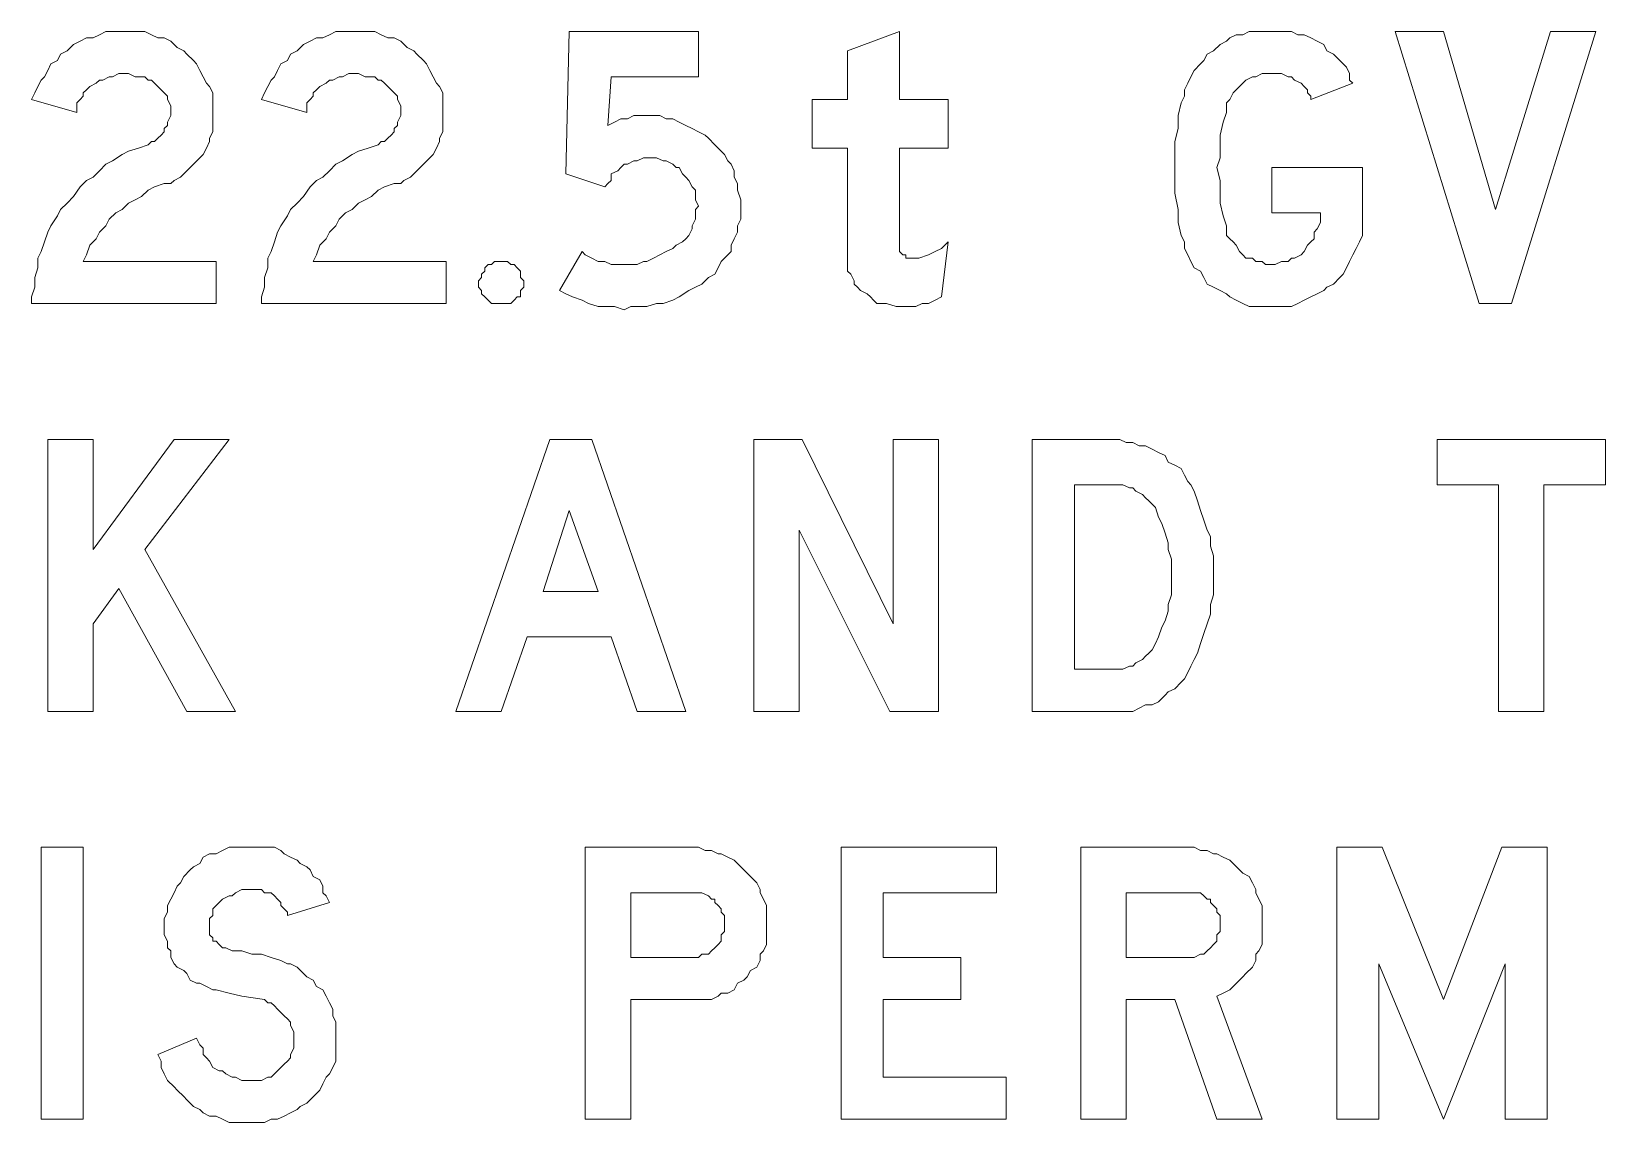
# Model space of a CAD drawing. Extents: x 171 to 1038, y -1303 to 275.
# Drawn here: x 286.84 to 309.97, y 187.6 to 203.64 of the extents above; entities that cross this region are included whole.
import ezdxf

# ---------------------------------------------------------------- set-up
doc = ezdxf.new("R2010")
doc.units = 0
doc.header["$LTSCALE"] = 12
doc.header["$MEASUREMENT"] = 0
doc.layers.get('0').update_dxf_attribs({"linetype": 'CONTINUOUS'})

msp = doc.modelspace()

# ---------------------------------------------------------------- linework, layer by layer
at = {"color": 3, "lineweight": 0}
for points in [[(288.22, 203.638), (288.125, 203.638), (288.029, 203.638), (287.934, 203.638), (287.839, 203.591), (287.744, 203.543), (287.649, 203.543), (287.553, 203.496), (287.458, 203.448), (287.363, 203.353), (287.268, 203.305), (287.22, 203.21), (287.125, 203.163), (287.078, 203.067), (287.03, 202.972), (286.982, 202.925), (286.935, 202.829), (286.887, 202.734), (286.84, 202.639)], [(289.314, 203.067), (289.267, 203.163), (289.219, 203.21), (289.124, 203.305), (289.077, 203.353), (288.981, 203.401), (288.886, 203.496), (288.791, 203.543), (288.696, 203.543), (288.601, 203.591), (288.505, 203.638), (288.41, 203.638), (288.315, 203.638), (288.22, 203.638)], [(291.599, 203.638), (291.504, 203.638), (291.409, 203.638), (291.313, 203.638), (291.218, 203.591), (291.123, 203.543), (291.028, 203.543), (290.933, 203.496), (290.837, 203.448), (290.742, 203.353), (290.647, 203.305), (290.6, 203.21), (290.504, 203.163), (290.457, 203.067), (290.409, 202.972), (290.362, 202.925), (290.314, 202.829), (290.266, 202.734), (290.219, 202.639)], [(292.694, 203.067), (292.646, 203.163), (292.598, 203.21), (292.503, 203.305), (292.456, 203.353), (292.361, 203.401), (292.265, 203.496), (292.17, 203.543), (292.075, 203.543), (291.98, 203.591), (291.885, 203.638), (291.789, 203.638), (291.694, 203.638), (291.599, 203.638)], [(294.597, 199.831), (294.693, 199.783), (294.788, 199.736), (294.931, 199.688), (295.026, 199.641), (295.169, 199.593), (295.311, 199.593), (295.407, 199.593), (295.549, 199.545), (295.645, 199.593), (295.787, 199.593), (295.882, 199.593), (296.025, 199.641), (296.12, 199.641), (296.263, 199.688), (296.358, 199.736), (296.501, 199.831), (296.596, 199.879), (296.692, 199.926), (296.787, 200.021), (296.882, 200.069), (296.93, 200.164), (296.977, 200.259), (297.025, 200.307), (297.12, 200.402), (297.12, 200.497), (297.168, 200.592), (297.215, 200.688), (297.215, 200.783), (297.263, 200.878), (297.263, 200.973), (297.263, 201.068), (297.263, 201.164), (297.215, 201.306), (297.215, 201.402), (297.168, 201.497), (297.168, 201.592), (297.12, 201.687), (297.072, 201.735), (297.025, 201.83), (296.93, 201.925), (296.882, 201.973), (296.787, 202.068), (296.739, 202.115), (296.644, 202.163), (296.549, 202.211), (296.454, 202.258), (296.358, 202.306), (296.263, 202.353), (296.168, 202.353), (296.073, 202.401), (295.978, 202.401), (295.882, 202.401), (295.787, 202.401), (295.692, 202.401), (295.597, 202.353), (295.502, 202.353), (295.407, 202.306), (295.311, 202.258), (295.359, 202.972), (296.644, 202.972), (296.644, 203.638), (294.74, 203.638), (294.693, 201.544), (295.264, 201.354)], [(299.595, 200.592), (299.595, 201.925), (300.309, 201.925), (300.309, 202.639), (299.595, 202.639), (299.595, 203.638), (298.833, 203.353), (298.833, 202.639), (298.31, 202.639), (298.31, 201.925), (298.833, 201.925), (298.833, 200.354), (298.833, 200.259), (298.833, 200.212), (298.833, 200.117), (298.881, 200.069), (298.929, 199.974), (298.929, 199.926), (298.976, 199.879), (299.024, 199.831), (299.119, 199.783), (299.167, 199.736), (299.214, 199.688), (299.262, 199.641), (299.357, 199.641), (299.404, 199.641), (299.547, 199.593), (299.642, 199.593), (299.738, 199.593), (299.833, 199.593), (299.928, 199.641), (300.023, 199.641), (300.118, 199.688), (300.214, 199.736)], [(305.068, 203.638), (304.973, 203.638), (304.878, 203.638), (304.735, 203.638), (304.64, 203.591), (304.545, 203.591), (304.449, 203.543), (304.402, 203.496), (304.307, 203.448), (304.212, 203.353), (304.116, 203.305), (304.069, 203.21), (304.021, 203.163), (303.926, 203.067), (303.878, 202.972), (303.831, 202.877), (303.783, 202.782), (303.783, 202.687), (303.736, 202.591), (303.688, 202.401), (303.688, 202.211), (303.64, 202.02), (303.64, 201.83), (303.64, 201.64), (303.64, 201.449), (303.64, 201.259), (303.688, 201.021), (303.688, 200.83), (303.736, 200.64), (303.783, 200.545), (303.783, 200.45), (303.831, 200.354), (303.878, 200.259), (303.926, 200.164), (304.021, 200.117), (304.069, 200.021), (304.116, 199.926), (304.212, 199.879), (304.307, 199.831), (304.402, 199.783), (304.449, 199.736), (304.545, 199.688), (304.64, 199.641), (304.735, 199.593), (304.878, 199.593), (304.973, 199.593), (305.068, 199.593), (305.163, 199.593), (305.259, 199.593), (305.354, 199.593), (305.449, 199.641), (305.544, 199.688), (305.639, 199.736), (305.735, 199.783), (305.83, 199.831), (305.877, 199.879), (305.972, 199.926), (306.068, 200.021), (306.115, 200.069), (306.163, 200.164), (306.21, 200.259), (306.258, 200.354), (306.306, 200.45), (306.353, 200.545), (306.401, 200.64), (306.401, 200.735), (306.401, 200.83), (306.401, 201.64), (305.068, 201.64), (305.068, 200.973), (305.782, 200.973)], [(305.972, 203.305), (305.877, 203.353), (305.83, 203.448), (305.735, 203.496), (305.639, 203.543), (305.544, 203.591), (305.449, 203.591), (305.354, 203.638), (305.259, 203.638), (305.163, 203.638), (305.068, 203.638)], [(306.877, 203.638), (307.591, 203.638), (308.352, 201.021), (309.161, 203.638), (309.828, 203.638), (308.59, 199.641), (308.114, 199.641), (306.877, 203.638), (306.877, 203.638)], [(306.258, 202.877), (306.21, 202.925), (306.21, 203.02), (306.163, 203.115), (306.115, 203.163), (306.02, 203.258), (305.972, 203.305)], [(288.553, 201.973), (288.601, 202.02), (288.648, 202.02), (288.696, 202.068), (288.743, 202.115), (288.791, 202.163), (288.791, 202.211), (288.839, 202.258), (288.839, 202.306), (288.886, 202.401), (288.886, 202.449), (288.886, 202.496), (288.886, 202.544), (288.839, 202.639), (288.839, 202.687), (288.791, 202.734), (288.743, 202.782), (288.696, 202.829), (288.648, 202.877), (288.601, 202.925), (288.553, 202.925), (288.505, 202.972), (288.41, 202.972), (288.363, 202.972), (288.267, 203.02), (288.172, 203.02), (288.125, 203.02), (288.029, 202.972), (287.982, 202.972), (287.887, 202.925), (287.839, 202.925), (287.791, 202.877), (287.696, 202.829), (287.649, 202.782), (287.601, 202.734), (287.601, 202.687), (287.553, 202.639), (287.506, 202.591), (287.506, 202.544), (287.506, 202.449), (286.84, 202.639)], [(288.791, 201.402), (288.886, 201.402), (288.934, 201.449), (289.029, 201.497), (289.077, 201.544), (289.172, 201.64), (289.219, 201.687), (289.314, 201.782), (289.362, 201.83), (289.41, 201.925), (289.457, 202.02), (289.457, 202.068), (289.505, 202.163), (289.505, 202.258), (289.505, 202.353), (289.505, 202.449), (289.505, 202.544), (289.505, 202.639), (289.505, 202.734), (289.457, 202.829), (289.41, 202.877), (289.362, 202.972), (289.314, 203.067)], [(291.932, 201.973), (291.98, 202.02), (292.027, 202.02), (292.075, 202.068), (292.123, 202.115), (292.17, 202.163), (292.17, 202.211), (292.218, 202.258), (292.218, 202.306), (292.265, 202.401), (292.265, 202.449), (292.265, 202.496), (292.265, 202.544), (292.218, 202.639), (292.218, 202.687), (292.17, 202.734), (292.123, 202.782), (292.075, 202.829), (292.027, 202.877), (291.98, 202.925), (291.932, 202.925), (291.885, 202.972), (291.789, 202.972), (291.742, 202.972), (291.647, 203.02), (291.551, 203.02), (291.504, 203.02), (291.409, 202.972), (291.361, 202.972), (291.266, 202.925), (291.218, 202.925), (291.171, 202.877), (291.075, 202.829), (291.028, 202.782), (290.98, 202.734), (290.98, 202.687), (290.933, 202.639), (290.885, 202.591), (290.885, 202.544), (290.885, 202.449), (290.219, 202.639)], [(292.17, 201.402), (292.265, 201.402), (292.313, 201.449), (292.408, 201.497), (292.456, 201.544), (292.551, 201.64), (292.598, 201.687), (292.694, 201.782), (292.741, 201.83), (292.789, 201.925), (292.836, 202.02), (292.836, 202.068), (292.884, 202.163), (292.884, 202.258), (292.884, 202.353), (292.884, 202.449), (292.884, 202.544), (292.884, 202.639), (292.884, 202.734), (292.836, 202.829), (292.789, 202.877), (292.741, 202.972), (292.694, 203.067)], [(305.068, 203.02), (304.973, 203.02), (304.925, 203.02), (304.83, 202.972), (304.783, 202.972), (304.687, 202.925), (304.64, 202.877), (304.592, 202.829), (304.545, 202.782), (304.497, 202.734), (304.449, 202.639), (304.402, 202.591), (304.402, 202.544), (304.402, 202.449), (304.354, 202.306), (304.307, 202.115), (304.307, 201.973), (304.307, 201.782), (304.259, 201.64), (304.307, 201.449), (304.307, 201.306), (304.307, 201.116), (304.354, 200.926), (304.402, 200.783), (304.402, 200.735), (304.402, 200.64), (304.449, 200.592), (304.497, 200.545), (304.545, 200.497), (304.592, 200.402), (304.64, 200.354), (304.687, 200.307), (304.783, 200.307), (304.83, 200.259), (304.925, 200.259), (304.973, 200.212), (305.068, 200.212), (305.116, 200.212), (305.211, 200.259), (305.306, 200.259), (305.354, 200.307), (305.401, 200.307), (305.497, 200.354), (305.544, 200.402), (305.592, 200.497), (305.639, 200.545), (305.687, 200.592), (305.687, 200.688), (305.735, 200.735), (305.782, 200.83), (305.782, 200.926), (305.782, 200.973)], [(305.544, 202.829), (305.497, 202.877), (305.401, 202.925), (305.354, 202.972), (305.306, 202.972), (305.211, 203.02), (305.116, 203.02), (305.068, 203.02)], [(305.639, 202.639), (306.258, 202.877)], [(305.639, 202.639), (305.639, 202.687), (305.592, 202.734), (305.592, 202.782), (305.544, 202.829)], [(288.553, 201.973), (288.41, 201.925), (288.267, 201.877), (288.172, 201.83), (288.029, 201.735), (287.934, 201.687), (287.839, 201.592), (287.744, 201.497), (287.649, 201.449), (287.553, 201.354), (287.458, 201.211), (287.363, 201.116), (287.268, 201.021), (287.22, 200.926), (287.125, 200.783), (287.078, 200.688), (287.03, 200.545), (286.982, 200.402), (286.935, 200.307), (286.935, 200.164), (286.887, 200.021), (286.887, 199.879), (286.84, 199.736), (286.84, 199.641)], [(291.932, 201.973), (291.789, 201.925), (291.647, 201.877), (291.551, 201.83), (291.409, 201.735), (291.313, 201.687), (291.218, 201.592), (291.123, 201.497), (291.028, 201.449), (290.933, 201.354), (290.837, 201.211), (290.742, 201.116), (290.647, 201.021), (290.6, 200.926), (290.504, 200.783), (290.457, 200.688), (290.409, 200.545), (290.362, 200.402), (290.314, 200.307), (290.314, 200.164), (290.266, 200.021), (290.266, 199.879), (290.219, 199.736), (290.219, 199.641)], [(296.311, 201.64), (296.263, 201.687), (296.168, 201.735), (296.12, 201.735), (296.025, 201.782), (295.978, 201.782), (295.882, 201.782), (295.835, 201.782), (295.74, 201.735), (295.692, 201.735), (295.597, 201.687), (295.549, 201.687), (295.502, 201.64), (295.454, 201.592), (295.359, 201.544), (295.359, 201.449), (295.311, 201.402), (295.264, 201.354)], [(296.406, 200.545), (296.454, 200.592), (296.501, 200.64), (296.549, 200.735), (296.549, 200.783), (296.596, 200.878), (296.596, 200.926), (296.596, 201.021), (296.644, 201.068), (296.596, 201.164), (296.596, 201.211), (296.596, 201.306), (296.549, 201.354), (296.501, 201.449), (296.454, 201.497), (296.406, 201.544), (296.358, 201.64), (296.311, 201.64)], [(288.791, 201.402), (288.648, 201.354), (288.553, 201.306), (288.458, 201.211), (288.363, 201.164), (288.267, 201.116), (288.172, 201.021), (288.077, 200.973), (287.982, 200.878), (287.934, 200.783), (287.839, 200.688), (287.791, 200.592), (287.696, 200.497), (287.649, 200.354), (287.601, 200.259), (289.552, 200.259), (289.552, 199.641), (286.84, 199.641)], [(292.17, 201.402), (292.027, 201.354), (291.932, 201.306), (291.837, 201.211), (291.742, 201.164), (291.647, 201.116), (291.551, 201.021), (291.456, 200.973), (291.361, 200.878), (291.313, 200.783), (291.218, 200.688), (291.171, 200.592), (291.075, 200.497), (291.028, 200.354), (290.98, 200.259), (292.932, 200.259), (292.932, 199.641), (290.219, 199.641)], [(294.931, 200.402), (294.978, 200.354), (295.073, 200.307), (295.169, 200.259), (295.264, 200.259), (295.359, 200.212), (295.454, 200.212), (295.549, 200.212), (295.645, 200.212), (295.74, 200.212), (295.835, 200.259), (295.882, 200.259), (295.978, 200.307), (296.073, 200.354), (296.168, 200.402), (296.263, 200.45), (296.311, 200.497), (296.406, 200.545)], [(299.595, 200.592), (299.595, 200.545), (299.595, 200.497), (299.595, 200.45), (299.595, 200.402), (299.642, 200.354), (299.69, 200.354), (299.69, 200.307), (299.738, 200.307), (299.785, 200.307), (299.833, 200.307), (299.88, 200.307)], [(299.88, 200.307), (300.023, 200.354), (300.118, 200.402), (300.214, 200.45), (300.309, 200.545)], [(300.214, 199.736), (300.309, 200.545)], [(294.931, 200.402), (294.597, 199.831)], [(293.408, 199.926), (293.408, 199.879), (293.455, 199.831), (293.455, 199.783), (293.503, 199.736), (293.55, 199.688), (293.598, 199.641), (293.646, 199.641), (293.693, 199.641), (293.741, 199.641), (293.788, 199.641), (293.836, 199.641), (293.884, 199.641), (293.931, 199.688), (293.979, 199.736), (294.026, 199.736), (294.026, 199.783), (294.026, 199.831), (294.074, 199.879), (294.074, 199.926), (294.074, 199.974), (294.026, 200.021), (294.026, 200.069), (294.026, 200.117), (293.979, 200.164), (293.931, 200.212), (293.884, 200.212), (293.836, 200.259), (293.788, 200.259), (293.741, 200.259), (293.693, 200.259), (293.646, 200.259), (293.598, 200.212), (293.55, 200.212), (293.503, 200.164), (293.503, 200.117), (293.455, 200.069), (293.455, 200.021), (293.408, 199.974), (293.408, 199.926), (293.408, 199.926)], [(287.078, 197.642), (287.744, 197.642), (287.744, 196.023), (288.934, 197.642), (289.743, 197.642), (288.505, 196.023), (289.838, 193.644), (289.124, 193.644), (288.125, 195.452), (287.744, 194.929), (287.744, 193.644), (287.078, 193.644), (287.078, 197.642), (287.078, 197.642)], [(293.074, 193.644), (294.455, 197.642), (295.073, 197.642), (296.454, 193.644), (295.74, 193.644), (295.359, 194.738), (294.122, 194.738), (293.741, 193.644), (293.074, 193.644), (293.074, 193.644)], [(297.453, 197.642), (298.167, 197.642), (299.5, 194.929), (299.5, 197.642), (300.166, 197.642), (300.166, 193.644), (299.452, 193.644), (298.119, 196.309), (298.119, 193.644), (297.453, 193.644), (297.453, 197.642), (297.453, 197.642)], [(301.546, 197.642), (302.736, 197.642)], [(302.736, 193.644), (301.546, 193.644), (301.546, 197.642)], [(303.926, 196.88), (303.878, 196.975), (303.831, 197.023), (303.783, 197.118), (303.736, 197.213), (303.64, 197.261), (303.545, 197.308), (303.498, 197.404), (303.402, 197.451), (303.307, 197.499), (303.212, 197.546), (303.117, 197.546), (303.022, 197.594), (302.926, 197.594), (302.831, 197.642), (302.736, 197.642)], [(307.496, 197.642), (307.496, 196.975), (308.4, 196.975), (308.4, 193.644), (309.066, 193.644), (309.066, 196.975), (309.97, 196.975), (309.97, 197.642), (307.496, 197.642), (307.496, 197.642)], [(302.165, 196.975), (302.736, 196.975)], [(302.736, 194.262), (302.165, 194.262), (302.165, 196.975)], [(303.355, 196.642), (303.307, 196.69), (303.26, 196.737), (303.212, 196.785), (303.164, 196.832), (303.069, 196.88), (303.022, 196.928), (302.974, 196.928), (302.879, 196.975), (302.831, 196.975), (302.736, 196.975)], [(303.926, 194.405), (303.974, 194.5), (304.021, 194.643), (304.069, 194.786), (304.116, 194.929), (304.164, 195.072), (304.164, 195.214), (304.212, 195.357), (304.212, 195.5), (304.212, 195.643), (304.212, 195.785), (304.212, 195.928), (304.164, 196.071), (304.164, 196.214), (304.116, 196.309), (304.069, 196.452), (304.021, 196.595), (303.974, 196.737), (303.926, 196.88)], [(303.355, 194.643), (303.402, 194.738), (303.45, 194.881), (303.498, 194.976), (303.545, 195.119), (303.545, 195.214), (303.593, 195.357), (303.593, 195.5), (303.593, 195.643), (303.593, 195.738), (303.593, 195.881), (303.545, 196.023), (303.545, 196.119), (303.498, 196.261), (303.45, 196.404), (303.402, 196.499), (303.355, 196.642)], [(295.169, 195.405), (294.359, 195.405), (294.74, 196.595), (295.169, 195.405), (295.169, 195.405)], [(302.736, 194.262), (302.831, 194.262), (302.879, 194.262), (302.974, 194.31), (303.022, 194.31), (303.069, 194.358), (303.164, 194.405), (303.212, 194.453), (303.26, 194.5), (303.307, 194.548), (303.355, 194.643)], [(302.736, 193.644), (302.831, 193.644), (302.926, 193.644), (303.022, 193.644), (303.117, 193.691), (303.212, 193.739), (303.307, 193.739), (303.402, 193.786), (303.498, 193.882), (303.545, 193.929), (303.64, 193.977), (303.736, 194.072), (303.783, 194.12), (303.831, 194.215), (303.878, 194.31), (303.926, 194.405)], [(286.982, 191.645), (287.601, 191.645), (287.601, 187.647), (286.982, 187.647), (286.982, 191.645), (286.982, 191.645)], [(290.028, 191.645), (289.933, 191.645), (289.838, 191.645), (289.743, 191.645), (289.648, 191.597), (289.552, 191.55), (289.457, 191.55), (289.362, 191.502), (289.314, 191.407), (289.219, 191.359), (289.172, 191.312), (289.077, 191.216), (289.029, 191.121), (288.981, 191.074), (288.934, 190.978), (288.886, 190.883), (288.839, 190.788), (288.839, 190.693), (288.791, 190.598), (288.791, 190.502), (288.791, 190.407), (288.791, 190.36), (288.839, 190.264), (288.839, 190.169), (288.886, 190.122), (288.886, 190.027), (288.934, 189.931), (288.981, 189.884), (289.077, 189.836), (289.124, 189.789), (289.172, 189.693), (289.267, 189.646), (289.314, 189.646), (289.41, 189.598), (289.505, 189.551), (289.552, 189.551)], [(290.6, 190.645), (291.218, 190.836), (291.171, 190.931), (291.123, 190.978), (291.123, 191.074), (291.075, 191.169), (290.98, 191.216), (290.933, 191.312), (290.885, 191.359), (290.79, 191.407), (290.742, 191.454), (290.647, 191.502), (290.552, 191.55), (290.504, 191.597), (290.409, 191.645), (290.314, 191.645), (290.219, 191.645), (290.124, 191.645), (290.028, 191.645)], [(294.978, 191.645), (296.549, 191.645)], [(296.549, 189.408), (295.645, 189.408), (295.645, 187.647), (294.978, 187.647), (294.978, 191.645)], [(297.643, 190.502), (297.643, 190.598), (297.643, 190.693), (297.643, 190.788), (297.596, 190.883), (297.548, 190.978), (297.548, 191.026), (297.501, 191.121), (297.406, 191.216), (297.358, 191.264), (297.31, 191.312), (297.215, 191.407), (297.168, 191.454), (297.072, 191.502), (296.977, 191.55), (296.93, 191.55), (296.834, 191.597), (296.739, 191.597), (296.644, 191.645), (296.549, 191.645)], [(298.738, 191.645), (301.023, 191.645), (301.023, 190.978), (299.357, 190.978), (299.357, 190.027), (300.499, 190.027), (300.499, 189.408), (299.357, 189.408), (299.357, 188.266), (301.165, 188.266), (301.165, 187.647), (298.738, 187.647), (298.738, 191.645), (298.738, 191.645)], [(302.26, 191.645), (303.831, 191.645)], [(304.259, 189.455), (304.925, 187.647), (304.259, 187.647), (303.64, 189.408), (302.926, 189.408), (302.926, 187.647), (302.26, 187.647), (302.26, 191.645)], [(304.925, 190.502), (304.925, 190.598), (304.925, 190.693), (304.925, 190.788), (304.878, 190.883), (304.83, 190.978), (304.83, 191.026), (304.783, 191.121), (304.735, 191.216), (304.64, 191.264), (304.592, 191.312), (304.497, 191.407), (304.449, 191.454), (304.354, 191.502), (304.259, 191.55), (304.212, 191.55), (304.116, 191.597), (304.021, 191.597), (303.926, 191.645), (303.831, 191.645)], [(306.02, 191.645), (306.686, 191.645), (307.591, 189.408), (308.447, 191.645), (309.114, 191.645), (309.114, 187.647), (308.495, 187.647), (308.495, 189.931), (307.591, 187.647), (306.639, 189.931), (306.639, 187.647), (306.02, 187.647), (306.02, 191.645), (306.02, 191.645)], [(290.028, 191.026), (289.981, 191.026), (289.933, 191.026), (289.838, 190.978), (289.79, 190.931), (289.743, 190.931), (289.648, 190.883), (289.6, 190.836), (289.552, 190.788), (289.505, 190.74), (289.505, 190.645)], [(290.6, 190.645), (290.6, 190.693), (290.552, 190.74), (290.504, 190.788), (290.504, 190.836), (290.457, 190.883), (290.409, 190.931), (290.362, 190.978), (290.266, 190.978), (290.219, 191.026), (290.171, 191.026), (290.124, 191.026), (290.028, 191.026)], [(295.645, 190.978), (296.549, 190.978)], [(296.549, 190.027), (295.645, 190.027), (295.645, 190.978)], [(297.025, 190.502), (297.025, 190.55), (297.025, 190.645), (296.977, 190.693), (296.977, 190.74), (296.93, 190.788), (296.882, 190.836), (296.882, 190.883), (296.834, 190.883), (296.787, 190.931), (296.692, 190.978), (296.644, 190.978), (296.596, 190.978), (296.549, 190.978)], [(302.926, 190.978), (303.831, 190.978)], [(303.831, 190.027), (302.926, 190.027), (302.926, 190.978)], [(304.307, 190.502), (304.307, 190.55), (304.307, 190.645), (304.259, 190.693), (304.259, 190.74), (304.212, 190.788), (304.164, 190.836), (304.164, 190.883), (304.116, 190.883), (304.069, 190.931), (304.021, 190.978), (303.926, 190.978), (303.878, 190.978), (303.831, 190.978)], [(289.505, 190.645), (289.457, 190.598), (289.457, 190.55), (289.457, 190.502), (289.457, 190.455), (289.457, 190.407), (289.457, 190.36), (289.505, 190.312), (289.505, 190.264), (289.552, 190.264), (289.6, 190.217), (289.648, 190.169)], [(296.549, 189.408), (296.644, 189.408), (296.739, 189.408), (296.834, 189.408), (296.93, 189.455), (296.977, 189.503), (297.072, 189.503), (297.168, 189.551), (297.215, 189.646), (297.31, 189.693), (297.358, 189.741), (297.406, 189.836), (297.501, 189.884), (297.548, 189.979), (297.548, 190.074), (297.596, 190.122), (297.643, 190.217), (297.643, 190.312), (297.643, 190.407), (297.643, 190.502)], [(296.549, 190.027), (296.596, 190.027), (296.644, 190.027), (296.692, 190.074), (296.787, 190.074), (296.834, 190.122), (296.882, 190.169), (296.93, 190.217), (296.977, 190.264), (296.977, 190.36), (297.025, 190.407), (297.025, 190.455), (297.025, 190.502)], [(303.831, 190.027), (303.878, 190.027), (303.926, 190.027), (304.021, 190.074), (304.069, 190.074), (304.116, 190.122), (304.164, 190.169), (304.212, 190.217), (304.259, 190.264), (304.259, 190.36), (304.307, 190.407), (304.307, 190.455), (304.307, 190.502)], [(304.259, 189.455), (304.354, 189.503), (304.449, 189.551), (304.497, 189.598), (304.592, 189.693), (304.64, 189.741), (304.687, 189.789), (304.783, 189.884), (304.83, 189.979), (304.83, 190.074), (304.878, 190.122), (304.925, 190.217), (304.925, 190.312), (304.925, 190.407), (304.925, 190.502)], [(289.648, 190.169), (289.695, 190.169), (289.79, 190.122), (289.838, 190.122), (289.933, 190.122)], [(289.267, 188.837), (288.696, 188.599), (288.743, 188.503), (288.743, 188.408), (288.791, 188.313), (288.839, 188.218), (288.934, 188.123), (288.981, 188.075), (289.077, 187.98), (289.124, 187.932), (289.219, 187.837), (289.314, 187.79), (289.362, 187.742), (289.457, 187.694), (289.552, 187.694), (289.648, 187.647), (289.743, 187.599), (289.886, 187.599), (289.981, 187.599), (290.076, 187.599), (290.171, 187.599), (290.266, 187.599), (290.362, 187.647), (290.457, 187.647), (290.552, 187.694), (290.647, 187.742), (290.742, 187.79), (290.79, 187.837), (290.885, 187.885), (290.933, 187.932), (291.028, 188.028), (291.075, 188.075), (291.123, 188.17), (291.171, 188.266), (291.218, 188.313), (291.266, 188.408), (291.313, 188.503), (291.313, 188.599), (291.313, 188.694), (291.313, 188.789), (291.313, 188.884), (291.313, 188.979), (291.313, 189.075), (291.266, 189.17), (291.266, 189.265), (291.218, 189.36), (291.171, 189.455), (291.123, 189.551), (291.028, 189.598), (290.98, 189.693), (290.885, 189.741), (290.837, 189.789), (290.742, 189.884), (290.647, 189.931), (290.6, 189.931), (290.504, 189.979), (290.362, 190.027), (290.219, 190.074), (290.076, 190.074), (289.933, 190.122)], [(289.933, 189.455), (289.743, 189.503), (289.552, 189.551)], [(289.933, 189.455), (290.266, 189.408)], [(290.695, 188.741), (290.695, 188.837), (290.695, 188.884), (290.695, 188.932), (290.647, 189.027), (290.647, 189.075), (290.6, 189.122), (290.552, 189.17), (290.504, 189.217), (290.457, 189.265), (290.409, 189.313), (290.362, 189.36), (290.314, 189.36), (290.266, 189.408)], [(289.267, 188.837), (289.314, 188.741), (289.362, 188.694), (289.362, 188.599), (289.41, 188.551), (289.457, 188.503), (289.505, 188.408), (289.6, 188.361), (289.648, 188.361), (289.695, 188.313), (289.79, 188.266), (289.838, 188.266), (289.933, 188.218), (290.028, 188.218), (290.076, 188.218), (290.171, 188.218)], [(290.171, 188.218), (290.219, 188.218), (290.314, 188.266), (290.362, 188.266), (290.409, 188.313), (290.457, 188.361), (290.504, 188.408), (290.552, 188.456), (290.6, 188.503), (290.647, 188.551), (290.647, 188.599), (290.695, 188.694), (290.695, 188.741)]]:
    msp.add_lwpolyline(points, dxfattribs=at)

doc.saveas('drawing.dxf')
